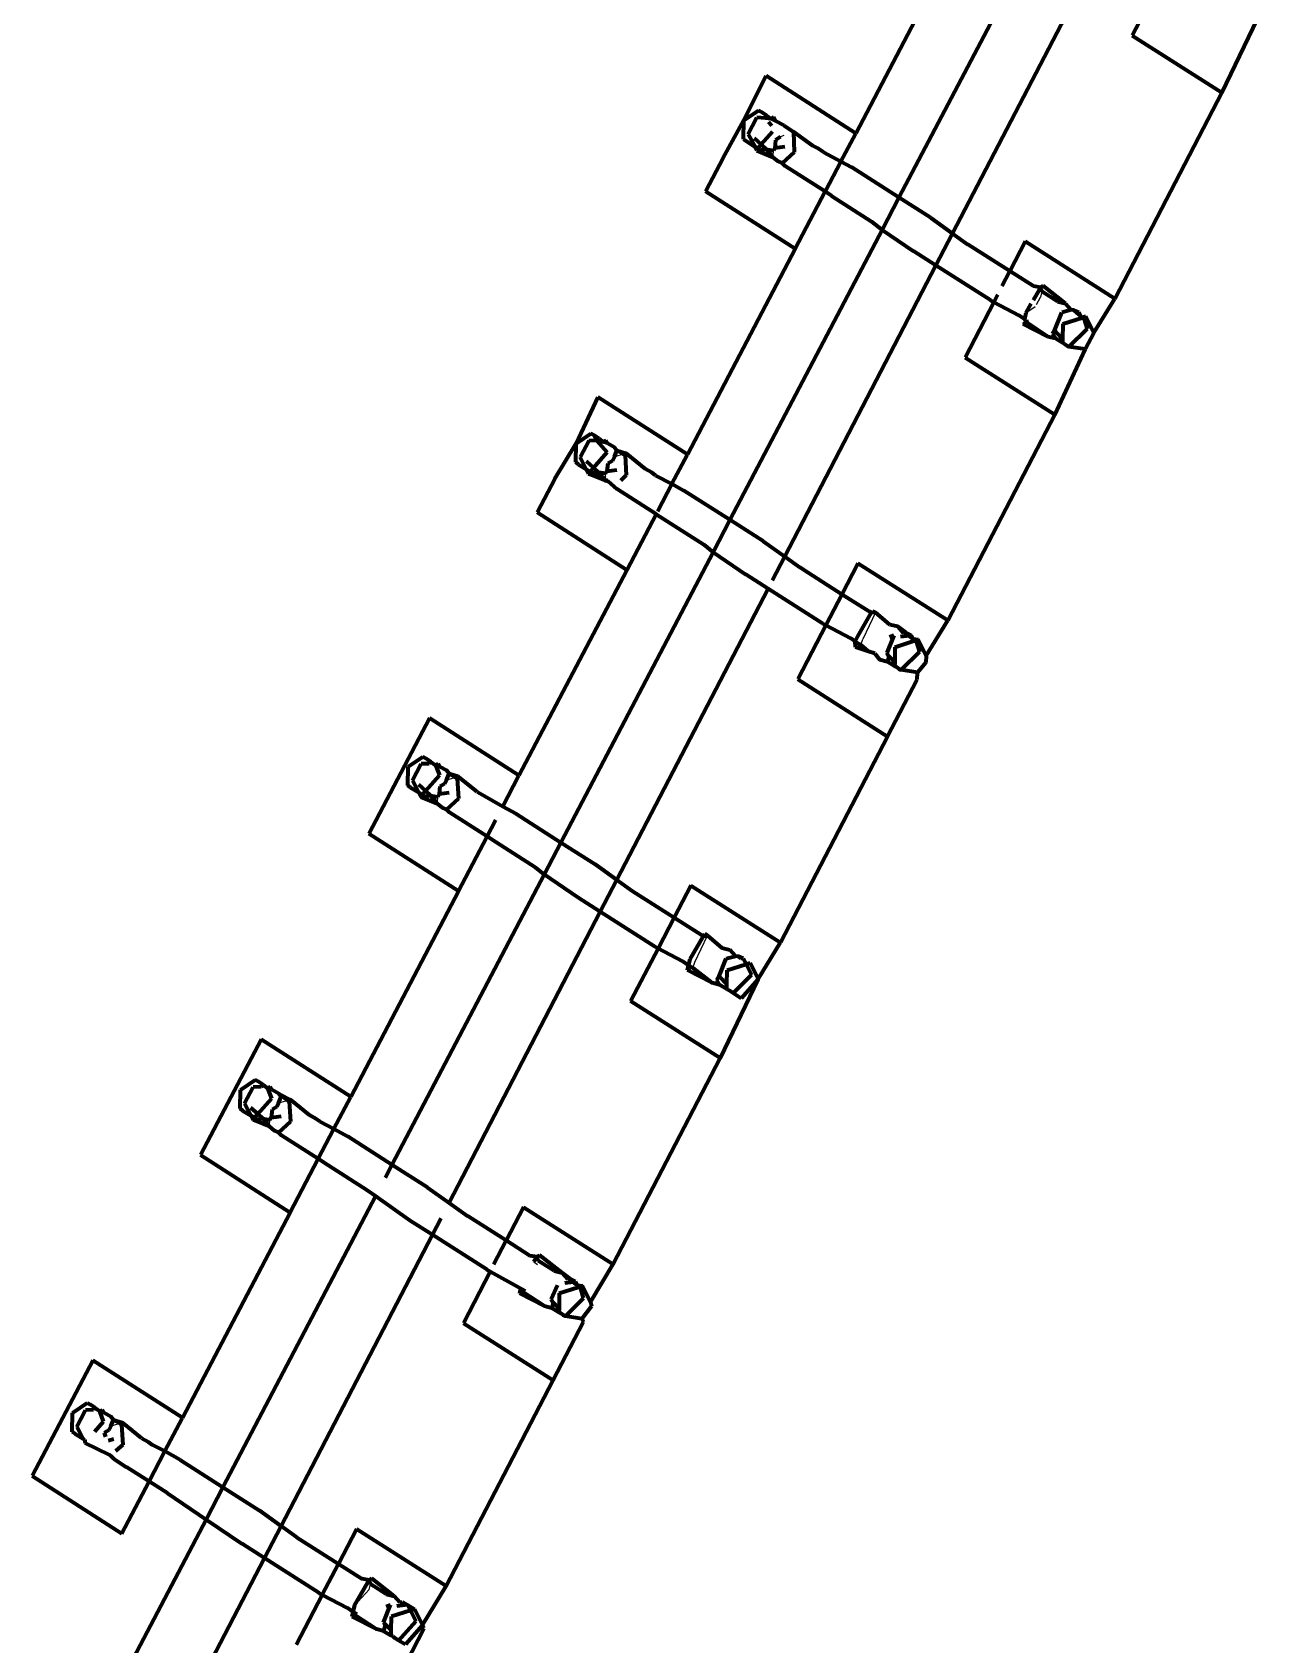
# Model space of a CAD drawing. Header units: millimetres. Extents: x 4307 to 31003, y 2809 to 20009.
# Drawn here: x 10323.49 to 10340.96, y 9675.49 to 9698.39 of the extents above; entities that cross this region are included whole.
import ezdxf

# ---------------------------------------------------------------- set-up
doc = ezdxf.new("R2010")
doc.units = ezdxf.units.MM
doc.layers.add('ProfileEdges', color=7, linetype='Continuous')

msp = doc.modelspace()

# ---------------------------------------------------------------- linework, layer by layer
for p, q in [((10334.168, 9696.922), (10334.124, 9696.905)), ((10334.015, 9696.615), (10334.019, 9696.64)), ((10334.019, 9696.64), (10334.023, 9696.711)), ((10337.757, 9694.525), (10337.817, 9694.63)), ((10337.796, 9694.732), (10337.835, 9694.707)), ((10337.835, 9694.707), (10337.817, 9694.63)), ((10337.606, 9694.403), (10337.739, 9694.494)), ((10331.893, 9692.396), (10331.763, 9692.359)), ((10331.921, 9692.412), (10331.893, 9692.396)), ((10331.631, 9692.026), (10331.635, 9692.051)), ((10331.635, 9692.051), (10331.639, 9692.122)), ((10335.47, 9690.149), (10335.292, 9689.772)), ((10335.263, 9689.691), (10335.292, 9689.772)), ((10335.187, 9689.657), (10335.263, 9689.691)), ((10329.509, 9687.807), (10329.378, 9687.77)), ((10329.537, 9687.823), (10329.509, 9687.807)), ((10329.251, 9687.462), (10329.254, 9687.533)), ((10329.247, 9687.436), (10329.251, 9687.462)), ((10332.908, 9685.183), (10333.086, 9685.56)), ((10332.878, 9685.102), (10332.908, 9685.183)), ((10332.803, 9685.068), (10332.878, 9685.102)), ((10327.125, 9683.218), (10326.994, 9683.181)), ((10327.152, 9683.234), (10327.125, 9683.218)), ((10326.866, 9682.873), (10326.87, 9682.944)), ((10326.862, 9682.847), (10326.866, 9682.873)), ((10330.621, 9680.925), (10330.67, 9680.888)), ((10330.458, 9680.503), (10330.419, 9680.479)), ((10330.458, 9680.503), (10330.477, 9680.538)), ((10324.741, 9678.629), (10324.61, 9678.592)), ((10324.768, 9678.644), (10324.741, 9678.629)), ((10324.512, 9678.473), (10324.516, 9678.5)), ((10328.069, 9676.046), (10328.28, 9676.273)), ((10328.298, 9676.35), (10328.259, 9676.375)), ((10328.28, 9676.273), (10328.298, 9676.35)), ((10328.034, 9675.889), (10328.074, 9675.914))]:
    msp.add_line(p, q)
at = {"layer": 'ProfileEdges', "lineweight": 211}
for p, q in [((10337.965, 9700.161), (10335.805, 9696.041)), ((10336.722, 9699.874), (10335.191, 9696.954)), ((10336.568, 9695.532), (10338.715, 9699.665)), ((10339.536, 9699.146), (10339.119, 9698.344)), ((10340.393, 9697.533), (10340.959, 9698.711)), ((10339.119, 9698.344), (10340.393, 9697.533)), ((10333.604, 9697.14), (10333.919, 9697.77)), ((10335.191, 9696.954), (10333.919, 9697.77)), ((10340.393, 9697.533), (10338.873, 9694.606)), ((10333.31, 9696.608), (10333.604, 9697.14)), ((10333.598, 9696.871), (10333.604, 9697.14)), ((10333.604, 9697.14), (10333.812, 9697.28)), ((10333.663, 9696.942), (10333.786, 9697.178)), ((10333.911, 9697.168), (10333.786, 9697.178)), ((10333.855, 9697.256), (10333.812, 9697.28)), ((10333.926, 9697.209), (10333.855, 9697.256)), ((10333.926, 9697.209), (10333.911, 9697.168)), ((10333.989, 9697.162), (10333.911, 9697.168)), ((10333.926, 9697.209), (10333.989, 9697.162)), ((10333.953, 9697.12), (10334.001, 9697.066)), ((10334.027, 9697.182), (10333.989, 9697.162)), ((10334.055, 9697.128), (10333.989, 9697.162)), ((10334.055, 9697.128), (10334.027, 9697.182)), ((10334.176, 9697.066), (10334.055, 9697.128)), ((10333.598, 9696.871), (10333.763, 9696.765)), ((10333.663, 9696.942), (10333.763, 9696.765)), ((10333.748, 9696.886), (10333.849, 9696.794)), ((10334.011, 9696.977), (10333.849, 9696.794)), ((10334.124, 9696.905), (10334.053, 9696.857)), ((10334.176, 9697.066), (10334.306, 9696.978)), ((10334.306, 9696.978), (10334.317, 9696.687)), ((10334.584, 9696.779), (10334.306, 9696.978)), ((10334.982, 9696.556), (10335.191, 9696.954)), ((10333.802, 9696.74), (10333.763, 9696.765)), ((10333.763, 9696.765), (10333.786, 9696.711)), ((10333.786, 9696.711), (10333.921, 9696.729)), ((10333.786, 9696.711), (10334.015, 9696.615)), ((10333.849, 9696.794), (10333.802, 9696.74)), ((10333.849, 9696.794), (10333.921, 9696.729)), ((10333.921, 9696.729), (10334.023, 9696.711)), ((10333.921, 9696.729), (10334.015, 9696.615)), ((10334.041, 9696.746), (10334.023, 9696.711)), ((10334.053, 9696.857), (10334.041, 9696.746)), ((10334.184, 9696.765), (10334.041, 9696.746)), ((10334.317, 9696.687), (10334.147, 9696.531)), ((10334.65, 9696.742), (10334.584, 9696.779)), ((10334.733, 9696.685), (10334.65, 9696.742)), ((10334.733, 9696.685), (10334.982, 9696.556)), ((10333.31, 9696.608), (10333.059, 9696.129)), ((10334.015, 9696.615), (10334.084, 9696.56)), ((10334.084, 9696.56), (10334.147, 9696.531)), ((10334.188, 9696.488), (10334.147, 9696.531)), ((10334.757, 9696.126), (10334.188, 9696.488)), ((10334.982, 9696.556), (10334.757, 9696.126)), ((10334.982, 9696.556), (10335.13, 9696.473)), ((10335.805, 9696.041), (10335.13, 9696.473)), ((10334.331, 9695.313), (10333.059, 9696.129)), ((10334.331, 9695.313), (10334.757, 9696.126)), ((10334.846, 9696.066), (10334.757, 9696.126)), ((10334.846, 9696.066), (10335.416, 9695.702)), ((10335.805, 9696.041), (10335.565, 9695.583)), ((10336.259, 9695.752), (10335.805, 9696.041)), ((10336.259, 9695.752), (10336.568, 9695.532)), ((10335.565, 9695.583), (10333.405, 9691.463)), ((10335.416, 9695.702), (10335.565, 9695.583)), ((10335.565, 9695.583), (10336.013, 9695.279)), ((10336.331, 9695.076), (10336.568, 9695.532)), ((10336.568, 9695.532), (10336.784, 9695.375)), ((10334.331, 9695.313), (10332.8, 9692.393)), ((10336.331, 9695.076), (10336.013, 9695.279)), ((10336.835, 9695.342), (10336.784, 9695.375)), ((10337.38, 9694.997), (10336.835, 9695.342)), ((10337.598, 9695.417), (10337.38, 9694.997)), ((10338.873, 9694.606), (10337.598, 9695.417)), ((10334.183, 9690.943), (10336.331, 9695.076)), ((10337.104, 9694.584), (10336.331, 9695.076)), ((10337.273, 9694.79), (10337.38, 9694.997)), ((10337.717, 9694.782), (10337.38, 9694.997)), ((10337.104, 9694.584), (10337.151, 9694.557)), ((10337.206, 9694.662), (10337.151, 9694.557)), ((10337.796, 9694.732), (10337.71, 9694.583)), ((10337.815, 9694.765), (10337.717, 9694.782)), ((10337.815, 9694.765), (10337.796, 9694.732)), ((10337.854, 9694.787), (10337.815, 9694.765)), ((10337.835, 9694.707), (10337.815, 9694.765)), ((10338.059, 9694.565), (10337.835, 9694.707)), ((10338.172, 9694.537), (10337.854, 9694.787)), ((10338.575, 9694.122), (10338.873, 9694.606)), ((10337.151, 9694.557), (10336.744, 9693.772)), ((10337.151, 9694.557), (10337.503, 9694.372)), ((10337.587, 9694.314), (10337.503, 9694.372)), ((10337.606, 9694.403), (10337.587, 9694.314)), ((10337.68, 9694.531), (10337.606, 9694.403)), ((10338.018, 9694.164), (10338.119, 9694.412)), ((10338.059, 9694.565), (10338.172, 9694.537)), ((10338.254, 9694.446), (10338.119, 9694.412)), ((10338.172, 9694.537), (10338.254, 9694.446)), ((10338.292, 9694.443), (10338.254, 9694.446)), ((10338.292, 9694.443), (10338.362, 9694.414)), ((10338.332, 9694.405), (10338.292, 9694.443)), ((10338.362, 9694.414), (10338.332, 9694.405)), ((10338.389, 9694.359), (10338.332, 9694.405)), ((10338.362, 9694.414), (10338.389, 9694.359)), ((10338.402, 9694.334), (10338.389, 9694.359)), ((10338.389, 9694.359), (10338.433, 9694.33)), ((10338.461, 9694.353), (10338.402, 9694.334)), ((10338.433, 9694.33), (10338.461, 9694.353)), ((10338.575, 9694.122), (10338.461, 9694.353)), ((10337.572, 9694.246), (10337.611, 9694.271)), ((10337.919, 9694.066), (10337.572, 9694.246)), ((10337.611, 9694.271), (10337.587, 9694.314)), ((10337.647, 9694.28), (10337.611, 9694.271)), ((10337.919, 9694.066), (10337.611, 9694.271)), ((10337.988, 9694.106), (10338.018, 9694.164)), ((10338.046, 9694.117), (10338.018, 9694.164)), ((10338.13, 9694.031), (10338.046, 9694.117)), ((10338.133, 9694.247), (10338.13, 9694.031)), ((10338.133, 9694.247), (10338.402, 9694.334)), ((10338.479, 9694.18), (10338.22, 9693.922)), ((10338.402, 9694.334), (10338.433, 9694.33)), ((10338.433, 9694.33), (10338.479, 9694.18)), ((10338.575, 9694.122), (10338.452, 9693.887)), ((10338.027, 9694.039), (10337.919, 9694.066)), ((10337.988, 9694.106), (10338.027, 9694.039)), ((10338.018, 9692.962), (10338.452, 9693.887)), ((10338.129, 9693.977), (10338.027, 9694.039)), ((10338.13, 9694.031), (10338.129, 9693.977)), ((10338.157, 9693.964), (10338.129, 9693.977)), ((10338.157, 9693.964), (10338.22, 9693.922)), ((10338.452, 9693.887), (10338.22, 9693.922)), ((10336.744, 9693.772), (10338.018, 9692.962)), ((10331.22, 9692.551), (10331.528, 9693.209)), ((10332.8, 9692.393), (10331.528, 9693.209)), ((10338.018, 9692.962), (10336.498, 9690.035)), ((10330.918, 9692.047), (10331.22, 9692.551)), ((10331.214, 9692.282), (10331.22, 9692.551)), ((10331.22, 9692.551), (10331.427, 9692.69)), ((10331.402, 9692.589), (10331.279, 9692.353)), ((10331.516, 9692.59), (10331.402, 9692.589)), ((10331.47, 9692.667), (10331.427, 9692.69)), ((10331.542, 9692.62), (10331.47, 9692.667)), ((10331.47, 9692.667), (10331.516, 9692.59)), ((10331.516, 9692.59), (10331.661, 9692.427)), ((10331.605, 9692.573), (10331.516, 9692.59)), ((10331.542, 9692.62), (10331.605, 9692.573)), ((10331.643, 9692.592), (10331.605, 9692.573)), ((10331.663, 9692.553), (10331.605, 9692.573)), ((10331.663, 9692.553), (10331.643, 9692.592)), ((10331.663, 9692.553), (10331.763, 9692.498)), ((10331.254, 9692.252), (10331.214, 9692.282)), ((10331.363, 9692.186), (10331.279, 9692.353)), ((10331.364, 9692.297), (10331.465, 9692.205)), ((10331.465, 9692.205), (10331.661, 9692.427)), ((10331.734, 9692.305), (10331.669, 9692.267)), ((10331.763, 9692.359), (10331.734, 9692.305)), ((10331.8, 9692.451), (10331.763, 9692.498)), ((10331.763, 9692.359), (10331.8, 9692.451)), ((10331.893, 9692.396), (10331.8, 9692.451)), ((10331.8, 9692.451), (10331.921, 9692.412)), ((10331.914, 9692.38), (10331.893, 9692.396)), ((10331.921, 9692.412), (10331.914, 9692.38)), ((10331.914, 9692.38), (10331.932, 9692.098)), ((10331.944, 9692.398), (10331.921, 9692.412)), ((10332.2, 9692.19), (10331.944, 9692.398)), ((10332.581, 9691.976), (10332.8, 9692.393)), ((10331.254, 9692.252), (10331.363, 9692.186)), ((10331.397, 9692.12), (10331.363, 9692.186)), ((10331.363, 9692.186), (10331.417, 9692.151)), ((10331.538, 9692.139), (10331.397, 9692.12)), ((10331.397, 9692.12), (10331.635, 9692.051)), ((10331.631, 9692.026), (10331.397, 9692.12)), ((10331.417, 9692.151), (10331.465, 9692.205)), ((10331.465, 9692.205), (10331.538, 9692.139)), ((10331.538, 9692.139), (10331.631, 9692.026)), ((10331.639, 9692.122), (10331.538, 9692.139)), ((10331.635, 9692.051), (10331.644, 9692.001)), ((10331.639, 9692.122), (10331.656, 9692.156)), ((10331.669, 9692.267), (10331.656, 9692.156)), ((10331.656, 9692.156), (10331.8, 9692.176)), ((10331.932, 9692.098), (10331.853, 9692.025)), ((10332.293, 9692.138), (10332.2, 9692.19)), ((10332.349, 9692.096), (10332.293, 9692.138)), ((10332.349, 9692.096), (10332.581, 9691.976)), ((10330.918, 9692.047), (10330.668, 9691.568)), ((10331.631, 9692.026), (10331.674, 9692.016)), ((10331.801, 9691.9), (10331.674, 9692.016)), ((10332.355, 9691.545), (10331.801, 9691.9)), ((10332.581, 9691.976), (10332.376, 9691.585)), ((10332.581, 9691.976), (10332.746, 9691.884)), ((10333.405, 9691.463), (10332.746, 9691.884)), ((10331.939, 9690.752), (10330.668, 9691.568)), ((10332.355, 9691.545), (10331.939, 9690.752)), ((10332.355, 9691.545), (10333.032, 9691.113)), ((10333.405, 9691.463), (10333.164, 9691.004)), ((10333.875, 9691.163), (10333.405, 9691.463)), ((10333.875, 9691.163), (10334.183, 9690.943)), ((10333.164, 9691.004), (10331.004, 9686.884)), ((10333.032, 9691.113), (10333.164, 9691.004)), ((10333.164, 9691.004), (10333.628, 9690.69)), ((10334.01, 9690.608), (10334.183, 9690.943)), ((10334.183, 9690.943), (10334.4, 9690.786)), ((10331.939, 9690.752), (10330.408, 9687.832)), ((10333.946, 9690.487), (10333.628, 9690.69)), ((10334.451, 9690.753), (10334.4, 9690.786)), ((10334.995, 9690.407), (10334.451, 9690.753)), ((10335.223, 9690.845), (10334.995, 9690.407)), ((10336.498, 9690.035), (10335.223, 9690.845)), ((10331.799, 9686.354), (10333.946, 9690.487)), ((10334.72, 9689.994), (10333.946, 9690.487)), ((10334.995, 9690.407), (10334.767, 9689.968)), ((10335.333, 9690.193), (10334.995, 9690.407)), ((10334.72, 9689.994), (10334.767, 9689.968)), ((10335.222, 9689.814), (10335.412, 9690.143)), ((10335.412, 9690.143), (10335.333, 9690.193)), ((10335.412, 9690.143), (10335.431, 9690.175)), ((10335.47, 9690.149), (10335.412, 9690.143)), ((10335.431, 9690.175), (10335.47, 9690.149)), ((10335.675, 9689.976), (10335.47, 9690.149)), ((10336.191, 9689.533), (10336.498, 9690.035)), ((10334.767, 9689.968), (10334.369, 9689.201)), ((10334.767, 9689.968), (10335.119, 9689.783)), ((10335.182, 9689.736), (10335.119, 9689.783)), ((10335.182, 9689.736), (10335.222, 9689.814)), ((10335.735, 9689.822), (10335.634, 9689.575)), ((10335.735, 9689.822), (10335.673, 9689.801)), ((10335.788, 9689.948), (10335.675, 9689.976)), ((10335.902, 9689.864), (10335.788, 9689.948)), ((10335.788, 9689.948), (10335.869, 9689.857)), ((10335.948, 9689.816), (10335.826, 9689.803)), ((10335.902, 9689.864), (10335.869, 9689.857)), ((10335.902, 9689.864), (10335.977, 9689.825)), ((10335.977, 9689.825), (10335.948, 9689.816)), ((10336.002, 9689.776), (10335.948, 9689.816)), ((10335.977, 9689.825), (10336.002, 9689.776)), ((10336.049, 9689.741), (10336.002, 9689.776)), ((10336.002, 9689.776), (10336.077, 9689.764)), ((10336.049, 9689.741), (10336.077, 9689.764)), ((10336.191, 9689.533), (10336.077, 9689.764)), ((10335.187, 9689.657), (10335.182, 9689.736)), ((10335.182, 9689.736), (10335.263, 9689.691)), ((10335.371, 9689.597), (10335.187, 9689.657)), ((10335.371, 9689.597), (10335.263, 9689.691)), ((10335.462, 9689.568), (10335.371, 9689.597)), ((10335.462, 9689.568), (10335.534, 9689.477)), ((10335.662, 9689.528), (10335.634, 9689.575)), ((10335.749, 9689.658), (10335.745, 9689.441)), ((10335.749, 9689.658), (10336.017, 9689.745)), ((10335.836, 9689.333), (10336.095, 9689.591)), ((10336.017, 9689.745), (10336.049, 9689.741)), ((10336.049, 9689.741), (10336.095, 9689.591)), ((10336.191, 9689.533), (10336.188, 9689.439)), ((10335.642, 9689.45), (10335.534, 9689.477)), ((10335.662, 9689.528), (10335.642, 9689.45)), ((10335.744, 9689.387), (10335.642, 9689.45)), ((10335.745, 9689.441), (10335.662, 9689.528)), ((10335.745, 9689.441), (10335.744, 9689.387)), ((10335.773, 9689.375), (10335.744, 9689.387)), ((10335.773, 9689.375), (10335.836, 9689.333)), ((10335.799, 9689.35), (10335.836, 9689.333)), ((10336.068, 9689.298), (10335.836, 9689.333)), ((10336.188, 9689.439), (10336.068, 9689.298)), ((10334.369, 9689.201), (10335.643, 9688.39)), ((10335.643, 9688.39), (10336.063, 9689.197)), ((10336.063, 9689.197), (10336.068, 9689.298)), ((10329.136, 9688.648), (10328.276, 9687.007)), ((10330.408, 9687.832), (10329.136, 9688.648)), ((10335.643, 9688.39), (10334.123, 9685.463)), ((10328.83, 9687.693), (10328.835, 9687.962)), ((10328.835, 9687.962), (10329.043, 9688.101)), ((10328.894, 9687.763), (10329.017, 9687.999)), ((10329.132, 9688.001), (10329.017, 9687.999)), ((10329.086, 9688.078), (10329.043, 9688.101)), ((10329.158, 9688.03), (10329.086, 9688.078)), ((10329.158, 9688.03), (10329.132, 9688.001)), ((10329.158, 9688.03), (10329.221, 9687.983)), ((10329.221, 9687.983), (10329.259, 9688.003)), ((10329.279, 9687.964), (10329.221, 9687.983)), ((10329.221, 9687.983), (10329.277, 9687.837)), ((10329.279, 9687.964), (10329.259, 9688.003)), ((10329.279, 9687.964), (10329.379, 9687.909)), ((10328.894, 9687.763), (10328.979, 9687.597)), ((10328.979, 9687.707), (10329.081, 9687.616)), ((10329.081, 9687.616), (10329.277, 9687.837)), ((10329.35, 9687.716), (10329.284, 9687.678)), ((10329.378, 9687.77), (10329.35, 9687.716)), ((10329.378, 9687.77), (10329.416, 9687.861)), ((10329.416, 9687.861), (10329.379, 9687.909)), ((10329.416, 9687.861), (10329.537, 9687.823)), ((10329.416, 9687.861), (10329.509, 9687.807)), ((10329.509, 9687.807), (10329.529, 9687.791)), ((10329.537, 9687.823), (10329.529, 9687.791)), ((10329.529, 9687.791), (10329.548, 9687.509)), ((10329.559, 9687.808), (10329.537, 9687.823)), ((10329.815, 9687.601), (10329.559, 9687.808)), ((10330.18, 9687.396), (10330.408, 9687.832)), ((10328.869, 9687.663), (10328.83, 9687.693)), ((10328.869, 9687.663), (10328.979, 9687.597)), ((10328.979, 9687.597), (10329.012, 9687.53)), ((10328.979, 9687.597), (10329.033, 9687.562)), ((10329.012, 9687.53), (10329.153, 9687.55)), ((10329.012, 9687.53), (10329.247, 9687.436)), ((10329.033, 9687.562), (10329.081, 9687.616)), ((10329.081, 9687.616), (10329.153, 9687.55)), ((10329.153, 9687.55), (10329.247, 9687.436)), ((10329.153, 9687.55), (10329.254, 9687.533)), ((10329.272, 9687.567), (10329.254, 9687.533)), ((10329.284, 9687.678), (10329.272, 9687.567)), ((10329.415, 9687.587), (10329.272, 9687.567)), ((10329.548, 9687.509), (10329.379, 9687.352)), ((10329.815, 9687.601), (10330.18, 9687.396)), ((10329.247, 9687.436), (10329.316, 9687.381)), ((10329.379, 9687.352), (10329.316, 9687.381)), ((10329.419, 9687.31), (10329.379, 9687.352)), ((10329.956, 9686.969), (10329.419, 9687.31)), ((10330.18, 9687.396), (10330.361, 9687.295)), ((10330.361, 9687.295), (10331.004, 9686.884)), ((10329.956, 9686.969), (10330.079, 9687.204)), ((10329.548, 9686.191), (10328.276, 9687.007)), ((10329.548, 9686.191), (10329.956, 9686.969)), ((10330.078, 9686.888), (10329.956, 9686.969)), ((10330.648, 9686.523), (10330.078, 9686.888)), ((10331.004, 9686.884), (10330.764, 9686.426)), ((10331.004, 9686.884), (10331.49, 9686.573)), ((10331.49, 9686.573), (10331.799, 9686.354)), ((10330.764, 9686.426), (10328.603, 9682.305)), ((10330.764, 9686.426), (10330.648, 9686.523)), ((10331.244, 9686.1), (10330.764, 9686.426)), ((10331.562, 9685.898), (10331.799, 9686.354)), ((10331.799, 9686.354), (10332.016, 9686.197)), ((10329.548, 9686.191), (10328.017, 9683.271)), ((10331.562, 9685.898), (10331.244, 9686.1)), ((10332.016, 9686.197), (10332.067, 9686.163)), ((10332.067, 9686.163), (10332.611, 9685.818)), ((10332.848, 9686.274), (10332.611, 9685.818)), ((10332.848, 9686.274), (10334.123, 9685.463)), ((10329.415, 9681.765), (10331.562, 9685.898)), ((10332.335, 9685.405), (10331.562, 9685.898)), ((10332.611, 9685.818), (10332.383, 9685.379)), ((10332.611, 9685.818), (10332.949, 9685.604)), ((10332.838, 9685.225), (10333.028, 9685.553)), ((10332.949, 9685.604), (10333.028, 9685.553)), ((10333.028, 9685.553), (10333.047, 9685.586)), ((10333.028, 9685.553), (10333.086, 9685.56)), ((10333.086, 9685.56), (10333.047, 9685.586)), ((10333.086, 9685.56), (10333.291, 9685.387)), ((10333.806, 9684.944), (10334.123, 9685.463)), ((10332.383, 9685.379), (10331.994, 9684.63)), ((10332.383, 9685.379), (10332.335, 9685.405)), ((10332.735, 9685.193), (10332.383, 9685.379)), ((10332.818, 9685.136), (10332.735, 9685.193)), ((10332.818, 9685.136), (10332.838, 9685.225)), ((10333.25, 9684.986), (10333.351, 9685.233)), ((10333.291, 9685.387), (10333.403, 9685.359)), ((10333.351, 9685.233), (10333.485, 9685.268)), ((10333.485, 9685.268), (10333.403, 9685.359)), ((10333.524, 9685.264), (10333.485, 9685.268)), ((10333.593, 9685.235), (10333.524, 9685.264)), ((10333.558, 9685.235), (10333.524, 9685.264)), ((10333.593, 9685.235), (10333.558, 9685.235)), ((10333.593, 9685.235), (10333.633, 9685.156)), ((10332.803, 9685.068), (10332.818, 9685.136)), ((10333.15, 9684.888), (10332.803, 9685.068)), ((10332.878, 9685.102), (10332.818, 9685.136)), ((10332.878, 9685.102), (10333.15, 9684.888)), ((10333.219, 9684.928), (10333.25, 9684.986)), ((10333.25, 9684.986), (10333.361, 9684.873)), ((10333.361, 9684.873), (10333.365, 9685.069)), ((10333.365, 9685.069), (10333.633, 9685.156)), ((10333.452, 9684.743), (10333.711, 9685.002)), ((10333.633, 9685.156), (10333.692, 9685.175)), ((10333.633, 9685.156), (10333.711, 9685.002)), ((10333.692, 9685.175), (10333.806, 9684.944)), ((10333.258, 9684.86), (10333.15, 9684.888)), ((10333.258, 9684.86), (10333.219, 9684.928)), ((10333.36, 9684.798), (10333.258, 9684.86)), ((10333.268, 9683.819), (10333.806, 9684.944)), ((10333.36, 9684.798), (10333.361, 9684.873)), ((10333.36, 9684.798), (10333.388, 9684.786)), ((10333.452, 9684.743), (10333.388, 9684.786)), ((10333.564, 9684.669), (10333.452, 9684.743)), ((10333.806, 9684.944), (10333.564, 9684.669)), ((10333.268, 9683.819), (10331.994, 9684.63)), ((10326.745, 9684.087), (10325.885, 9682.447)), ((10328.017, 9683.271), (10326.745, 9684.087)), ((10331.748, 9680.892), (10333.268, 9683.819)), ((10326.445, 9683.104), (10326.451, 9683.372)), ((10326.451, 9683.372), (10326.659, 9683.512)), ((10326.51, 9683.174), (10326.633, 9683.41)), ((10326.747, 9683.412), (10326.633, 9683.41)), ((10326.702, 9683.489), (10326.659, 9683.512)), ((10326.773, 9683.441), (10326.702, 9683.489)), ((10326.773, 9683.441), (10326.747, 9683.412)), ((10326.773, 9683.441), (10326.837, 9683.394)), ((10326.875, 9683.414), (10326.837, 9683.394)), ((10326.895, 9683.375), (10326.837, 9683.394)), ((10326.837, 9683.394), (10326.893, 9683.248)), ((10326.895, 9683.375), (10326.875, 9683.414)), ((10326.895, 9683.375), (10326.995, 9683.32)), ((10326.51, 9683.174), (10326.601, 9683.004)), ((10326.595, 9683.118), (10326.696, 9683.027)), ((10326.696, 9683.027), (10326.893, 9683.248)), ((10326.966, 9683.127), (10326.9, 9683.089)), ((10326.994, 9683.181), (10326.966, 9683.127)), ((10326.994, 9683.181), (10327.032, 9683.272)), ((10327.032, 9683.272), (10326.995, 9683.32)), ((10326.995, 9683.32), (10327.023, 9683.298)), ((10327.023, 9683.298), (10327.152, 9683.234)), ((10327.023, 9683.298), (10327.125, 9683.218)), ((10327.125, 9683.218), (10327.145, 9683.202)), ((10327.152, 9683.234), (10327.145, 9683.202)), ((10327.145, 9683.202), (10327.164, 9682.92)), ((10327.175, 9683.219), (10327.152, 9683.234)), ((10327.431, 9683.012), (10327.175, 9683.219)), ((10327.779, 9682.817), (10328.017, 9683.271)), ((10326.485, 9683.074), (10326.445, 9683.104)), ((10326.485, 9683.074), (10326.601, 9683.004)), ((10326.601, 9683.004), (10326.633, 9682.943)), ((10326.649, 9682.973), (10326.601, 9683.004)), ((10326.633, 9682.943), (10326.768, 9682.962)), ((10326.862, 9682.847), (10326.633, 9682.943)), ((10326.649, 9682.973), (10326.696, 9683.027)), ((10326.696, 9683.027), (10326.768, 9682.962)), ((10326.768, 9682.962), (10326.862, 9682.847)), ((10326.768, 9682.962), (10326.87, 9682.944)), ((10326.87, 9682.944), (10326.888, 9682.978)), ((10326.9, 9683.089), (10326.888, 9682.978)), ((10326.888, 9682.978), (10327.031, 9682.998)), ((10327.164, 9682.92), (10326.994, 9682.763)), ((10327.524, 9682.96), (10327.431, 9683.012)), ((10327.58, 9682.918), (10327.524, 9682.96)), ((10327.58, 9682.918), (10327.779, 9682.817)), ((10326.862, 9682.847), (10326.931, 9682.792)), ((10326.931, 9682.792), (10326.994, 9682.763)), ((10326.994, 9682.763), (10327.035, 9682.72)), ((10327.556, 9682.391), (10327.035, 9682.72)), ((10327.556, 9682.391), (10327.779, 9682.817)), ((10327.779, 9682.817), (10327.977, 9682.705)), ((10328.603, 9682.305), (10327.977, 9682.705)), ((10325.885, 9682.447), (10327.157, 9681.63)), ((10327.157, 9681.63), (10327.556, 9682.391)), ((10327.693, 9682.298), (10327.556, 9682.391)), ((10328.263, 9681.934), (10327.693, 9682.298)), ((10328.603, 9682.305), (10328.506, 9682.12)), ((10329.106, 9681.984), (10328.603, 9682.305)), ((10329.106, 9681.984), (10329.415, 9681.765)), ((10328.369, 9681.859), (10326.203, 9677.727)), ((10328.369, 9681.859), (10328.263, 9681.934)), ((10328.86, 9681.511), (10328.369, 9681.859)), ((10329.415, 9681.765), (10329.682, 9681.574)), ((10327.157, 9681.63), (10325.626, 9678.71)), ((10329.178, 9681.309), (10329.301, 9681.545)), ((10330.227, 9681.229), (10329.682, 9681.574)), ((10330.473, 9681.703), (10330.227, 9681.229)), ((10330.473, 9681.703), (10331.748, 9680.892)), ((10327.03, 9677.175), (10329.178, 9681.309)), ((10329.178, 9681.309), (10328.86, 9681.511)), ((10329.951, 9680.816), (10329.178, 9681.309)), ((10330.053, 9680.894), (10330.227, 9681.229)), ((10330.564, 9681.014), (10330.227, 9681.229)), ((10330.662, 9680.997), (10330.564, 9681.014)), ((10330.621, 9680.925), (10330.662, 9680.997)), ((10330.662, 9680.997), (10330.701, 9681.02)), ((10330.682, 9680.939), (10330.662, 9680.997)), ((10330.907, 9680.797), (10330.682, 9680.939)), ((10331.019, 9680.77), (10330.701, 9681.02)), ((10331.422, 9680.355), (10331.748, 9680.892)), ((10329.998, 9680.789), (10329.619, 9680.058)), ((10329.951, 9680.816), (10329.998, 9680.789)), ((10329.998, 9680.789), (10330.434, 9680.547)), ((10330.907, 9680.797), (10331.019, 9680.77)), ((10331.134, 9680.686), (10331.019, 9680.77)), ((10331.019, 9680.77), (10331.101, 9680.679)), ((10331.179, 9680.637), (10331.057, 9680.624)), ((10331.101, 9680.679), (10331.134, 9680.686)), ((10331.209, 9680.646), (10331.134, 9680.686)), ((10331.179, 9680.637), (10331.134, 9680.686)), ((10331.209, 9680.646), (10331.179, 9680.637)), ((10331.233, 9680.598), (10331.179, 9680.637)), ((10331.233, 9680.598), (10331.209, 9680.646)), ((10330.419, 9680.479), (10330.434, 9680.547)), ((10330.772, 9680.297), (10330.419, 9680.479)), ((10330.458, 9680.503), (10330.434, 9680.547)), ((10330.434, 9680.547), (10330.494, 9680.513)), ((10330.772, 9680.297), (10330.458, 9680.503)), ((10330.954, 9680.595), (10330.865, 9680.397)), ((10330.893, 9680.349), (10330.865, 9680.397)), ((10330.98, 9680.48), (10330.977, 9680.263)), ((10330.98, 9680.48), (10331.249, 9680.566)), ((10331.068, 9680.154), (10331.326, 9680.413)), ((10331.249, 9680.566), (10331.233, 9680.598)), ((10331.28, 9680.563), (10331.233, 9680.598)), ((10331.233, 9680.598), (10331.308, 9680.586)), ((10331.308, 9680.586), (10331.249, 9680.566)), ((10331.28, 9680.563), (10331.249, 9680.566)), ((10331.28, 9680.563), (10331.308, 9680.586)), ((10331.326, 9680.413), (10331.28, 9680.563)), ((10331.422, 9680.355), (10331.308, 9680.586)), ((10330.874, 9680.271), (10330.772, 9680.297)), ((10330.893, 9680.349), (10330.874, 9680.271)), ((10330.976, 9680.209), (10330.874, 9680.271)), ((10330.977, 9680.263), (10330.893, 9680.349)), ((10330.977, 9680.263), (10330.976, 9680.209)), ((10331.004, 9680.196), (10330.976, 9680.209)), ((10331.004, 9680.196), (10331.068, 9680.154)), ((10331.068, 9680.154), (10331.03, 9680.172)), ((10331.299, 9680.119), (10331.068, 9680.154)), ((10331.438, 9680.297), (10331.299, 9680.119)), ((10331.422, 9680.355), (10331.438, 9680.297)), ((10329.619, 9680.058), (10330.893, 9679.248)), ((10330.893, 9679.248), (10331.323, 9680.075)), ((10331.299, 9680.119), (10331.323, 9680.075)), ((10324.354, 9679.526), (10323.494, 9677.886)), ((10325.626, 9678.71), (10324.354, 9679.526)), ((10329.373, 9676.321), (10330.893, 9679.248)), ((10324.061, 9678.514), (10324.067, 9678.783)), ((10324.067, 9678.783), (10324.275, 9678.923)), ((10324.126, 9678.585), (10324.249, 9678.821)), ((10324.363, 9678.823), (10324.249, 9678.821)), ((10324.275, 9678.923), (10324.317, 9678.9)), ((10324.389, 9678.852), (10324.317, 9678.9)), ((10324.389, 9678.852), (10324.363, 9678.823)), ((10324.389, 9678.852), (10324.452, 9678.805)), ((10324.452, 9678.805), (10324.49, 9678.825)), ((10324.51, 9678.785), (10324.452, 9678.805)), ((10324.508, 9678.659), (10324.452, 9678.805)), ((10324.51, 9678.785), (10324.49, 9678.825)), ((10324.51, 9678.785), (10324.61, 9678.731)), ((10324.126, 9678.585), (10324.21, 9678.418)), ((10324.382, 9678.516), (10324.508, 9678.659)), ((10324.581, 9678.537), (10324.516, 9678.5)), ((10324.61, 9678.592), (10324.581, 9678.537)), ((10324.647, 9678.683), (10324.61, 9678.731)), ((10324.61, 9678.592), (10324.647, 9678.683)), ((10324.647, 9678.683), (10324.768, 9678.644)), ((10324.647, 9678.683), (10324.741, 9678.629)), ((10324.741, 9678.629), (10324.761, 9678.613)), ((10324.768, 9678.644), (10324.761, 9678.613)), ((10324.761, 9678.613), (10324.779, 9678.33)), ((10324.791, 9678.63), (10324.768, 9678.644)), ((10325.047, 9678.423), (10324.791, 9678.63)), ((10325.378, 9678.237), (10325.626, 9678.71)), ((10324.101, 9678.484), (10324.061, 9678.514)), ((10324.101, 9678.484), (10324.21, 9678.418)), ((10324.21, 9678.418), (10324.234, 9678.403)), ((10324.234, 9678.403), (10324.244, 9678.352)), ((10324.587, 9678.188), (10324.244, 9678.352)), ((10324.516, 9678.5), (10324.532, 9678.444)), ((10324.647, 9678.408), (10324.574, 9678.384)), ((10324.779, 9678.33), (10324.678, 9678.236)), ((10325.047, 9678.423), (10325.139, 9678.371)), ((10325.139, 9678.371), (10325.196, 9678.329)), ((10325.378, 9678.237), (10325.196, 9678.329)), ((10324.61, 9678.174), (10324.587, 9678.188)), ((10324.651, 9678.131), (10324.61, 9678.174)), ((10324.651, 9678.131), (10324.834, 9678.013)), ((10325.153, 9677.809), (10325.378, 9678.237)), ((10325.593, 9678.116), (10325.378, 9678.237)), ((10325.593, 9678.116), (10326.203, 9677.727)), ((10323.494, 9677.886), (10324.766, 9677.07)), ((10325.153, 9677.809), (10324.834, 9678.013)), ((10324.766, 9677.07), (10325.153, 9677.809)), ((10325.416, 9677.641), (10325.153, 9677.809)), ((10325.416, 9677.641), (10325.963, 9677.27)), ((10326.203, 9677.727), (10325.963, 9677.27)), ((10326.203, 9677.727), (10326.722, 9677.395)), ((10327.03, 9677.175), (10326.722, 9677.395)), ((10325.963, 9677.27), (10323.802, 9673.148)), ((10325.963, 9677.27), (10326.475, 9676.922)), ((10326.794, 9676.719), (10327.03, 9677.175)), ((10327.247, 9677.019), (10327.03, 9677.175)), ((10327.247, 9677.019), (10327.298, 9676.985)), ((10327.298, 9676.985), (10327.843, 9676.64)), ((10328.098, 9677.131), (10327.843, 9676.64)), ((10329.373, 9676.321), (10328.098, 9677.131)), ((10324.646, 9672.586), (10326.794, 9676.719)), ((10326.794, 9676.719), (10326.475, 9676.922)), ((10327.567, 9676.227), (10326.794, 9676.719)), ((10327.614, 9676.2), (10327.843, 9676.64)), ((10327.843, 9676.64), (10328.18, 9676.425)), ((10328.069, 9676.046), (10328.259, 9676.375)), ((10328.278, 9676.408), (10328.18, 9676.425)), ((10328.259, 9676.375), (10328.278, 9676.408)), ((10328.317, 9676.431), (10328.278, 9676.408)), ((10328.298, 9676.35), (10328.278, 9676.408)), ((10328.522, 9676.208), (10328.298, 9676.35)), ((10328.635, 9676.18), (10328.317, 9676.431)), ((10329.038, 9675.765), (10329.373, 9676.321)), ((10327.614, 9676.2), (10327.244, 9675.487)), ((10327.567, 9676.227), (10327.614, 9676.2)), ((10327.614, 9676.2), (10327.966, 9676.015)), ((10328.069, 9676.046), (10328.049, 9675.957)), ((10328.481, 9675.807), (10328.582, 9676.055)), ((10328.52, 9676.033), (10328.582, 9676.055)), ((10328.522, 9676.208), (10328.635, 9676.18)), ((10328.717, 9676.089), (10328.635, 9676.18)), ((10328.824, 9676.057), (10328.673, 9676.035)), ((10328.717, 9676.089), (10328.75, 9676.097)), ((10328.75, 9676.097), (10328.824, 9676.057)), ((10328.824, 9676.057), (10328.865, 9675.977)), ((10328.824, 9676.057), (10328.924, 9675.996)), ((10328.049, 9675.957), (10327.966, 9676.015)), ((10328.049, 9675.957), (10328.034, 9675.889)), ((10328.034, 9675.889), (10328.388, 9675.708)), ((10328.11, 9675.924), (10328.049, 9675.957)), ((10328.074, 9675.914), (10328.049, 9675.957)), ((10328.074, 9675.914), (10328.388, 9675.708)), ((10328.481, 9675.807), (10328.513, 9675.775)), ((10328.593, 9675.695), (10328.596, 9675.89)), ((10328.865, 9675.977), (10328.596, 9675.89)), ((10328.698, 9675.55), (10328.942, 9675.824)), ((10328.924, 9675.996), (10328.865, 9675.977)), ((10328.865, 9675.977), (10328.942, 9675.824)), ((10328.924, 9675.996), (10329.038, 9675.765)), ((10328.49, 9675.682), (10328.388, 9675.708)), ((10328.49, 9675.682), (10328.513, 9675.775)), ((10328.49, 9675.682), (10328.592, 9675.62)), ((10328.513, 9675.775), (10328.593, 9675.695)), ((10328.518, 9674.676), (10329.063, 9675.725)), ((10328.592, 9675.62), (10328.593, 9675.695)), ((10328.62, 9675.607), (10328.592, 9675.62)), ((10328.646, 9675.582), (10328.62, 9675.607)), ((10328.698, 9675.55), (10328.646, 9675.582)), ((10329.038, 9675.765), (10328.796, 9675.491)), ((10329.063, 9675.725), (10329.038, 9675.765)), ((10328.796, 9675.491), (10328.698, 9675.55))]:
    msp.add_line(p, q, dxfattribs=at)

doc.saveas('drawing.dxf')
